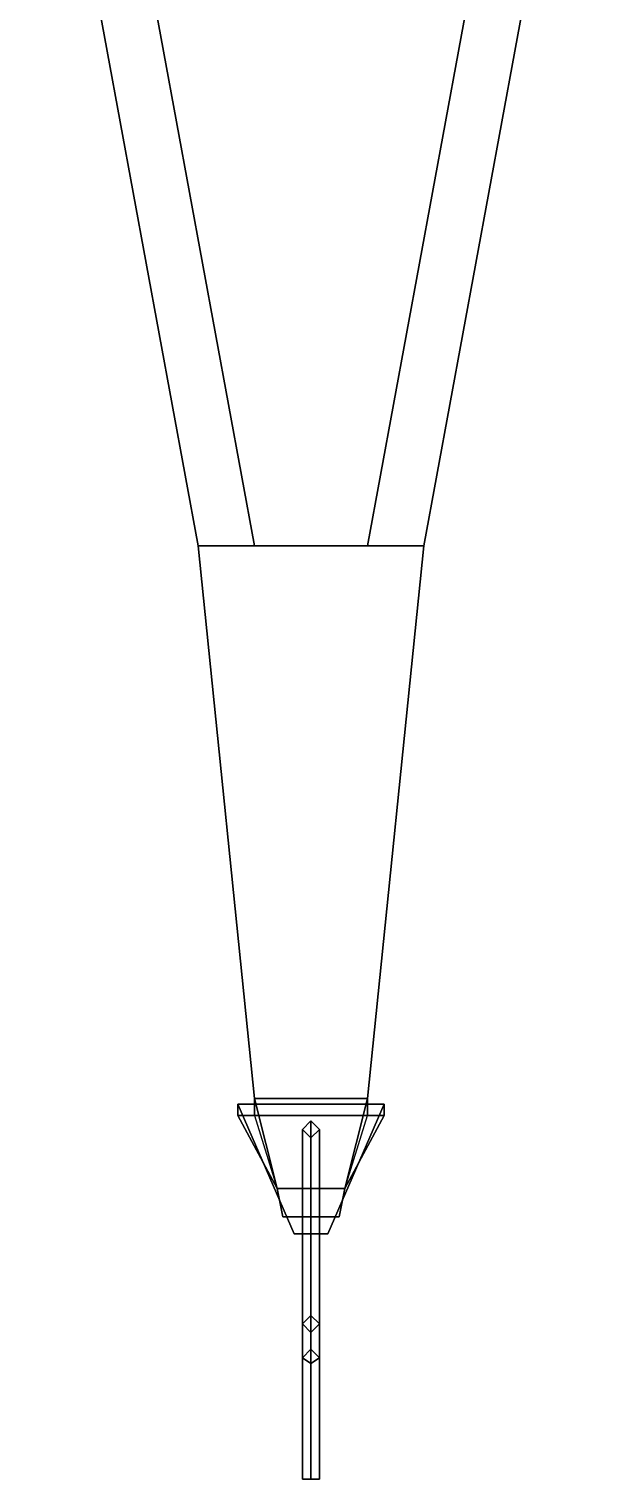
# Model space of a CAD drawing. Header units: millimetres. Extents: x -3.9 to 0.9, y -3.6 to 6.5.
# Drawn here: x -0.5 to 0.5, y -3.615 to -1.043 of the extents above; entities that cross this region are included whole.
import ezdxf

# ---------------------------------------------------------------- set-up
doc = ezdxf.new("R2010")
doc.units = ezdxf.units.MM

msp = doc.modelspace()

# ---------------------------------------------------------------- linework, layer by layer
for points in [[(-0.5, -0.33, 0.69), (-0.5, -0.33, 0.5), (-0.2, -1.96, 0.6), (-0.2, -1.96, 0.75)], [(-0.1, -1.96, 0.6), (-0.2, -1.96, 0.6), (-0.5, -0.33, 0.5), (-0.4, -0.33, 0.5)], [(-0.4, -0.33, 0.69), (-0.5, -0.33, 0.69), (-0.2, -1.96, 0.75), (-0.1, -1.96, 0.75)], [(-0.1, -1.96, 0.75), (-0.1, -1.96, 0.6), (-0.4, -0.33, 0.5), (-0.4, -0.33, 0.69)], [(0.4, -0.33, 0.69), (0.4, -0.33, 0.5), (0.1, -1.96, 0.6), (0.1, -1.96, 0.75)], [(0.5, -0.33, 0.69), (0.4, -0.33, 0.69), (0.1, -1.96, 0.75), (0.2, -1.96, 0.75)], [(0.2, -1.96, 0.6), (0.1, -1.96, 0.6), (0.4, -0.33, 0.5), (0.5, -0.33, 0.5)], [(0.2, -1.96, 0.75), (0.2, -1.96, 0.6), (0.5, -0.33, 0.5), (0.5, -0.33, 0.69)], [(-0.2, -1.96, 0.75), (-0.2, -1.96, 0.6), (-0.1, -2.94, 0.66), (-0.1, -2.94, 0.79)], [(-0.2, -1.96, 0.6), (0.2, -1.96, 0.6), (0.1, -2.94, 0.66), (-0.1, -2.94, 0.66)], [(-0.1, -2.94, 0.79), (0.1, -2.94, 0.79), (0.2, -1.96, 0.75), (-0.2, -1.96, 0.75)], [(0.1, -1.96, 0.75), (0.1, -1.96, 0.6), (-0.1, -1.96, 0.6), (-0.1, -1.96, 0.75)], [(0.1, -2.94, 0.79), (0.1, -2.94, 0.66), (0.2, -1.96, 0.6), (0.2, -1.96, 0.75)], [(0.13, -2.97, 0.66), (-0.13, -2.97, 0.66), (-0.13, -2.95, 0.62), (0.13, -2.95, 0.62)], [(0.13, -2.95, 0.62), (-0.13, -2.95, 0.62), (-0.13, -2.97, 0.66), (0.13, -2.97, 0.66)], [(0.13, -2.95, 0.58), (-0.13, -2.95, 0.58), (-0.13, -2.95, 0.62), (0.13, -2.95, 0.62)], [(0.13, -2.95, 0.62), (-0.13, -2.95, 0.62), (-0.13, -2.95, 0.58), (0.13, -2.95, 0.58)], [(0.03, -3.18, 0.43), (-0.03, -3.18, 0.43), (-0.13, -2.95, 0.58), (0.13, -2.95, 0.58)], [(0.13, -2.95, 0.58), (-0.13, -2.95, 0.58), (-0.03, -3.18, 0.43), (0.03, -3.18, 0.43)], [(0.1, -2.97, 0.66), (-0.1, -2.97, 0.66), (-0.1, -2.94, 0.66), (0.1, -2.94, 0.66)], [(0.1, -2.94, 0.79), (-0.1, -2.94, 0.79), (-0.06, -3.1, 0.8), (0.06, -3.1, 0.8)], [(-0.1, -2.94, 0.79), (-0.1, -2.94, 0.66), (-0.1, -2.97, 0.66), (-0.06, -3.1, 0.8)], [(0.06, -3.1, 0.8), (0.1, -2.97, 0.66), (0.1, -2.94, 0.66), (0.1, -2.94, 0.79)], [(0.13, -2.97, 0.66), (-0.13, -2.97, 0.66), (-0.06, -3.1, 0.8), (0.06, -3.1, 0.8)], [(0.06, -3.1, 0.8), (-0.06, -3.1, 0.8), (-0.13, -2.97, 0.66), (0.13, -2.97, 0.66)], [(0, -2.98, 0.79), (-0.015, -2.995, 0.79), (-0.015, -3.34, 1.34), (0, -3.325, 1.34)], [(0.015, -2.995, 0.79), (0, -2.98, 0.79), (0, -3.325, 1.34), (0.015, -3.34, 1.34)], [(-0.015, -2.995, 0.79), (0, -3.01, 0.79), (0, -3.355, 1.34), (-0.015, -3.34, 1.34)], [(0, -3.01, 0.79), (0.015, -2.995, 0.79), (0.015, -3.34, 1.34), (0, -3.355, 1.34)], [(0.06, -3.1, 0.8), (-0.06, -3.1, 0.8), (-0.05, -3.15, 0.85), (0.05, -3.15, 0.85)], [(0.05, -3.15, 0.85), (-0.05, -3.15, 0.85), (-0.06, -3.1, 0.8), (0.06, -3.1, 0.8)], [(0, -3.325, 1.34), (-0.015, -3.34, 1.34), (-0.015, -3.4, 1.37), (0, -3.385, 1.385)], [(-0.015, -3.34, 1.34), (0, -3.355, 1.34), (0, -3.41, 1.355), (-0.015, -3.4, 1.37)], [(0.015, -3.34, 1.34), (0, -3.325, 1.34), (0, -3.385, 1.385), (0.015, -3.4, 1.37)], [(0, -3.355, 1.34), (0.015, -3.34, 1.34), (0.015, -3.4, 1.37), (0, -3.41, 1.355)], [(0, -3.385, 1.385), (-0.015, -3.4, 1.37), (-0.015, -3.615, 1.37), (0, -3.615, 1.385)], [(0.015, -3.4, 1.37), (0, -3.385, 1.385), (0, -3.615, 1.385), (0.015, -3.615, 1.37)], [(-0.015, -3.4, 1.37), (0, -3.41, 1.355), (0, -3.615, 1.355), (-0.015, -3.615, 1.37)], [(0, -3.41, 1.355), (0.015, -3.4, 1.37), (0.015, -3.615, 1.37), (0, -3.615, 1.355)], [(0, -3.615, 1.385), (-0.015, -3.615, 1.37), (0, -3.615, 1.355), (0.015, -3.615, 1.37)]]:
    msp.add_3dface(points)

doc.saveas('drawing.dxf')
